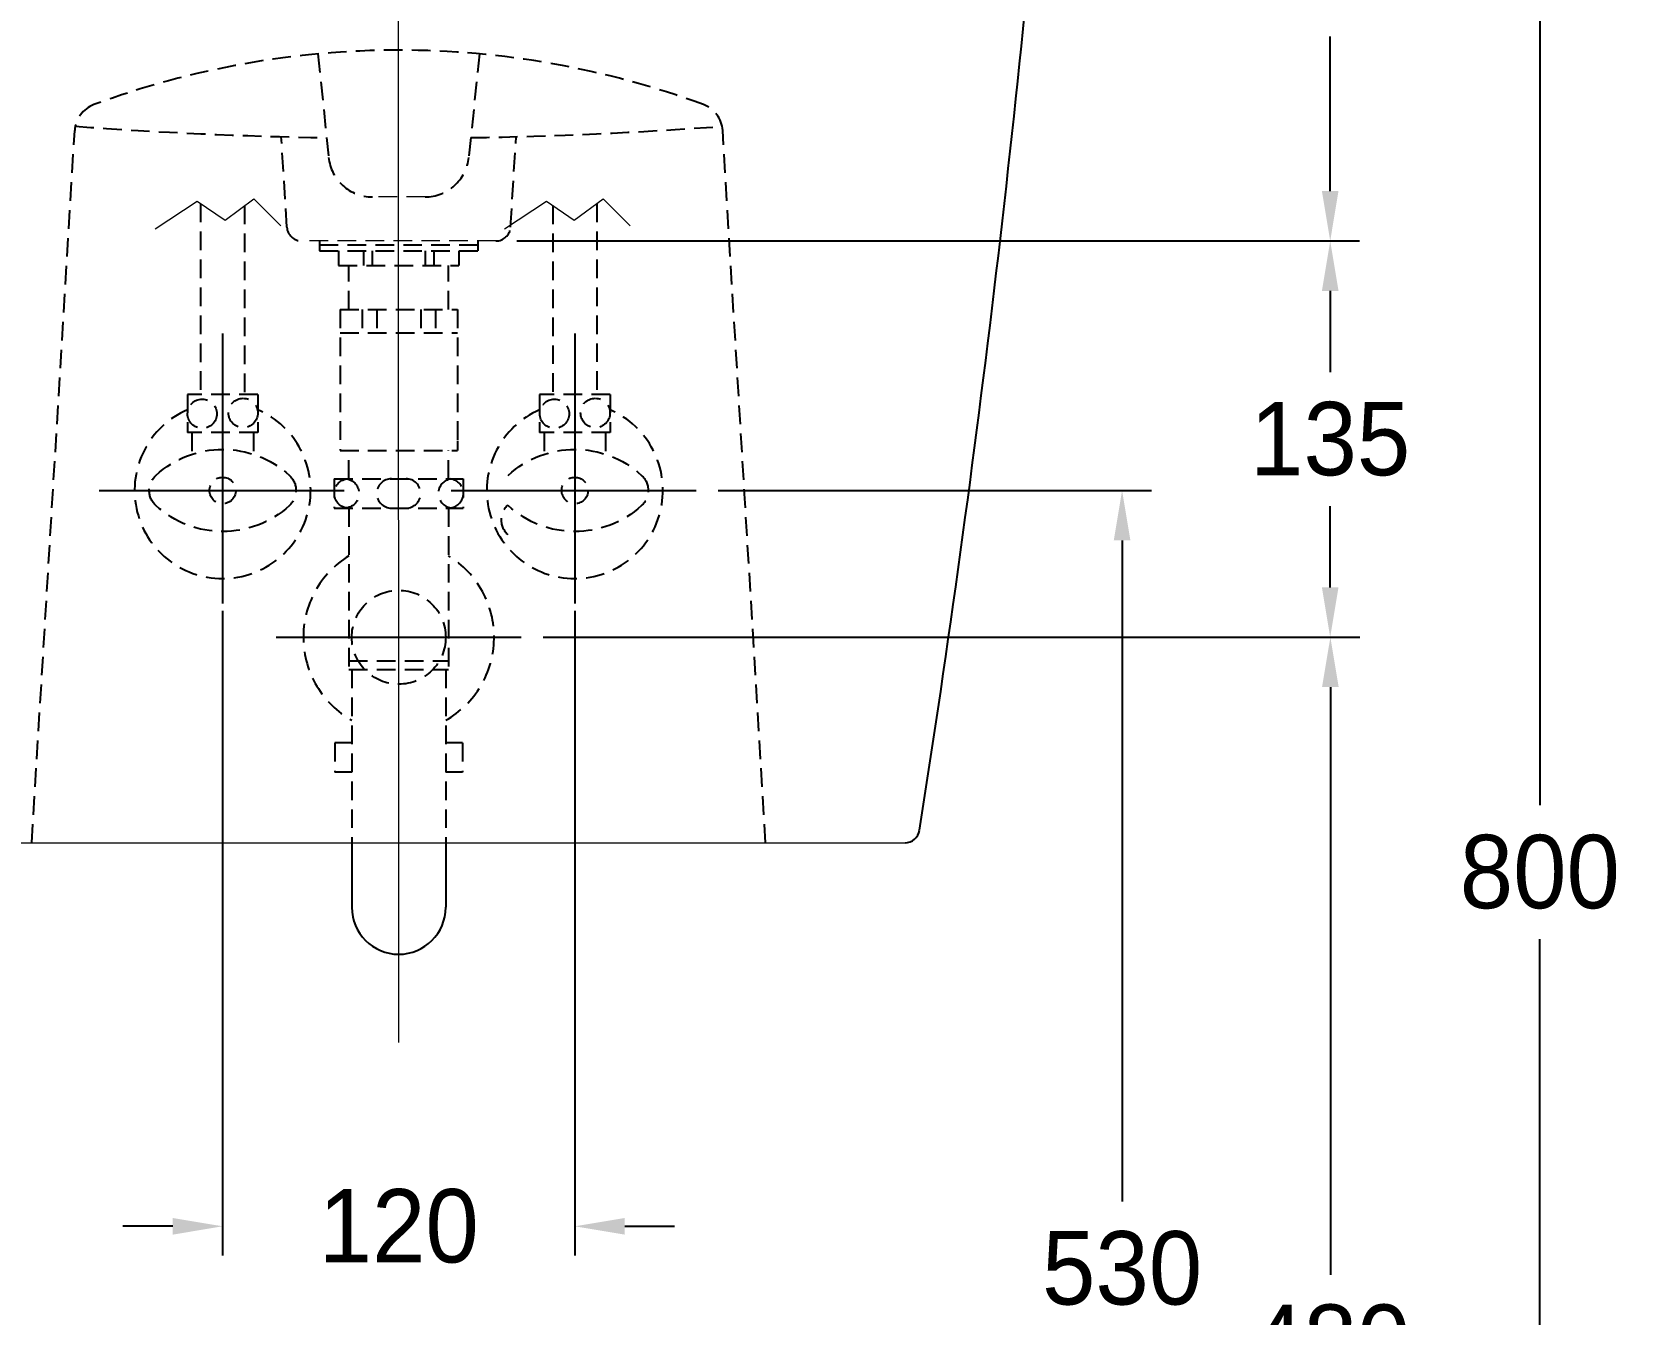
# Model space of a CAD drawing. Header units: millimetres. Extents: x 0 to 1800, y -67 to 2530.
# Drawn here: x 341 to 883, y 435 to 871 of the extents above; entities that cross this region are included whole.
import ezdxf
from ezdxf.lldxf.tags import DXFTag

# ---------------------------------------------------------------- set-up
doc = ezdxf.new("R2010")
doc.units = ezdxf.units.MM
doc.linetypes.add('DASHED2', pattern=[9.525, 6.35, -3.175])
doc.layers.get('Defpoints').update_dxf_attribs({"color": 1})
for name, color, linetype in [('내부선 및 부속', 4, 'Continuous'), ('외형선', 3, 'Continuous'), ('점선', 6, 'DASHED2'), ('중심선', 1, 'DASHED')]:
    doc.layers.add(name, color=color, linetype=linetype)
doc.styles.add('____', font='')
doc.styles.get('____').set_extended_font_data('굴림')
tags = doc.linetypes.add('DASHDOT', pattern=[70, 31, -13, 13, -13]).pattern_tags.tags
tags[10:11] = [DXFTag(74, 4), DXFTag(75, 0), DXFTag(340, '0'), DXFTag(46, 0.0), DXFTag(50, 0.0), DXFTag(44, 0.0), DXFTag(45, 0.0)]
tags[8:9] = [DXFTag(74, 4), DXFTag(75, 0), DXFTag(340, '0'), DXFTag(46, 0.0), DXFTag(50, 0.0), DXFTag(44, 0.0), DXFTag(45, 0.0)]
tags[6:7] = [DXFTag(74, 4), DXFTag(75, 0), DXFTag(340, '0'), DXFTag(46, 0.0), DXFTag(50, 0.0), DXFTag(44, 0.0), DXFTag(45, 0.0)]
tags[4:5] = [DXFTag(74, 4), DXFTag(75, 0), DXFTag(340, '0'), DXFTag(46, 0.0), DXFTag(50, 0.0), DXFTag(44, 0.0), DXFTag(45, 0.0)]
tags = doc.linetypes.add('DASHED', pattern=[25.72, 12.86, -12.86]).pattern_tags.tags
tags[6:7] = [DXFTag(74, 4), DXFTag(75, 0), DXFTag(340, '0'), DXFTag(46, 0.0), DXFTag(50, 0.0), DXFTag(44, 0.0), DXFTag(45, 0.0)]
tags[4:5] = [DXFTag(74, 4), DXFTag(75, 0), DXFTag(340, '0'), DXFTag(46, 0.0), DXFTag(50, 0.0), DXFTag(44, 0.0), DXFTag(45, 0.0)]
doc.dimstyles.new('MSADIM', dxfattribs={"dimtxt": 33, "dimasz": 17, "dimexe": 10, "dimexo": 7.5, "dimgap": 10, "dimtad": 0, "dimtih": 1, "dimtoh": 1, "dimdec": 0, "dimzin": 1, "dimdsep": 46, "dimtxsty": '____', "dimcen": 11.25, "dimadec": 0, "dimazin": 0, "dimtfac": 1, "dimtdec": 0, "dimtix": 1, "dimtmove": 0, "dimatfit": 3, "dimfxl": 0, "dimtolj": 1, "dimtzin": 1, "dimarcsym": 0})

# ---------------------------------------------------------------- blocks, each defined once
blk = doc.blocks.new('*D4')
at = {"color": 0, "lineweight": -2}
for p, q in [((678.48, 985.11), (793.35, 985.11)), ((783.35, 968.11), (783.35, 915.46)), ((783.35, 817.11), (783.35, 869.76)), ((506.28, 800.11), (793.35, 800.11))]:
    blk.add_line(p, q, dxfattribs=at)
at = {"color": 0}
for points in [[(780.52, 968.11), (786.18, 968.11), (783.35, 985.11)], [(780.52, 817.11), (786.18, 817.11), (783.35, 800.11)]]:
    blk.add_solid(points, dxfattribs=at)
at = {"layer": 'Defpoints', "color": 0}
for p in [(670.98, 985.11), (498.78, 800.11), (783.35, 800.11)]:
    blk.add_point(p, dxfattribs=at)
at = {"color": 0, "insert": (783.35, 892.61), "char_height": 25, "attachment_point": 5, "style": '____'}
blk.add_mtext('\\A1;185', dxfattribs=at)
blk = doc.blocks.new('*D8')
at = {"color": 0, "lineweight": -2}
for p, q in [((473.45, 985.11), (864.77, 985.11)), ((854.77, 968.11), (854.77, 607.92)), ((854.77, 202.11), (854.77, 562.29)), ((585.78, 185.11), (864.77, 185.11))]:
    blk.add_line(p, q, dxfattribs=at)
at = {"color": 0}
for points in [[(851.94, 968.11), (857.61, 968.11), (854.77, 985.11)], [(851.94, 202.11), (857.61, 202.11), (854.77, 185.11)]]:
    blk.add_solid(points, dxfattribs=at)
at = {"layer": 'Defpoints', "color": 0}
for p in [(465.95, 985.11), (854.77, 985.11), (578.28, 185.11)]:
    blk.add_point(p, dxfattribs=at)
at = {"color": 0, "insert": (854.77, 585.11), "char_height": 25, "attachment_point": 5, "style": '____'}
blk.add_mtext('\\A1;800', dxfattribs=at)
blk = doc.blocks.new('*D9')
at = {"color": 0, "lineweight": -2}
for p, q in [((405.99, 674.1), (405.99, 454.44)), ((525.99, 674.1), (525.99, 454.44)), ((388.99, 464.44), (371.99, 464.44)), ((542.99, 464.44), (559.99, 464.44))]:
    blk.add_line(p, q, dxfattribs=at)
at = {"color": 0}
for points in [[(388.99, 467.27), (388.99, 461.6), (405.99, 464.44)], [(542.99, 467.27), (542.99, 461.6), (525.99, 464.44)]]:
    blk.add_solid(points, dxfattribs=at)
at = {"layer": 'Defpoints', "color": 0}
for p in [(405.99, 681.6), (525.99, 681.6), (525.99, 464.44)]:
    blk.add_point(p, dxfattribs=at)
at = {"color": 0, "insert": (465.99, 464.44), "char_height": 25, "attachment_point": 5, "style": '____'}
blk.add_mtext('\\A1;120', dxfattribs=at)
blk = doc.blocks.new('*D10')
at = {"color": 0, "lineweight": -2}
for p, q in [((506.28, 800.11), (793.35, 800.11)), ((783.35, 783.11), (783.35, 755.46)), ((783.35, 682.11), (783.35, 709.76)), ((515.25, 665.11), (793.35, 665.11))]:
    blk.add_line(p, q, dxfattribs=at)
at = {"color": 0}
for points in [[(780.52, 783.11), (786.18, 783.11), (783.35, 800.11)], [(780.52, 682.11), (786.18, 682.11), (783.35, 665.11)]]:
    blk.add_solid(points, dxfattribs=at)
at = {"layer": 'Defpoints', "color": 0}
for p in [(498.78, 800.11), (507.75, 665.11), (783.35, 665.11)]:
    blk.add_point(p, dxfattribs=at)
at = {"color": 0, "insert": (783.35, 732.61), "char_height": 25, "attachment_point": 5, "style": '____'}
blk.add_mtext('\\A1;135', dxfattribs=at)
blk = doc.blocks.new('*D11')
at = {"color": 0, "lineweight": -2}
for p, q in [((515.25, 665.11), (793.41, 665.11)), ((783.41, 648.11), (783.41, 447.94)), ((783.41, 202.11), (783.41, 402.27)), ((585.78, 185.11), (793.41, 185.11))]:
    blk.add_line(p, q, dxfattribs=at)
at = {"color": 0}
for points in [[(780.57, 648.11), (786.24, 648.11), (783.41, 665.11)], [(780.57, 202.11), (786.24, 202.11), (783.41, 185.11)]]:
    blk.add_solid(points, dxfattribs=at)
at = {"layer": 'Defpoints', "color": 0}
for p in [(507.75, 665.11), (578.28, 185.11), (783.41, 185.11)]:
    blk.add_point(p, dxfattribs=at)
at = {"color": 0, "insert": (783.41, 425.11), "char_height": 25, "attachment_point": 5, "style": '____'}
blk.add_mtext('\\A1;480', dxfattribs=at)
blk = doc.blocks.new('*D12')
at = {"color": 0, "lineweight": -2}
for p, q in [((574.86, 715.11), (722.45, 715.11)), ((712.45, 698.11), (712.45, 472.92)), ((712.45, 202.11), (712.45, 427.29)), ((585.78, 185.11), (722.45, 185.11))]:
    blk.add_line(p, q, dxfattribs=at)
at = {"color": 0}
for points in [[(709.61, 698.11), (715.28, 698.11), (712.45, 715.11)], [(709.61, 202.11), (715.28, 202.11), (712.45, 185.11)]]:
    blk.add_solid(points, dxfattribs=at)
at = {"layer": 'Defpoints', "color": 0}
for p in [(567.36, 715.11), (578.28, 185.11), (712.45, 185.11)]:
    blk.add_point(p, dxfattribs=at)
at = {"color": 0, "insert": (712.45, 450.11), "char_height": 25, "attachment_point": 5, "style": '____'}
blk.add_mtext('\\A1;530', dxfattribs=at)

msp = doc.modelspace()

# ---------------------------------------------------------------- linework, layer by layer
at = {"layer": '내부선 및 부속'}
for p, q in [((449.99, 595.11), (449.99, 573.11)), ((481.99, 595.11), (481.99, 573.11))]:
    msp.add_line(p, q, dxfattribs=at)
at = {"layer": '내부선 및 부속', "linetype": 'Continuous'}
msp.add_arc((465.99, 573.11), 16, 180, 0, dxfattribs=at)
at = {"layer": '외형선', "lineweight": 18}
msp.add_line((293.48, 595.11), (638.48, 595.11), dxfattribs=at)
at = {"layer": '외형선'}
for centre, radius, start, end in [((-4295.72, 1377.09), 5000, 351.05124, 355.44161), ((638.48, 600.11), 5, 270, 351.0512)]:
    msp.add_arc(centre, radius, start, end, dxfattribs=at)
at = {"layer": '점선'}
for p, q in [((438.48, 863.84), (442.1, 828.58)), ((493.48, 863.84), (489.86, 828.58)), ((340.98, 595.11), (355.59, 837.77)), ((427.88, 804.8), (425.98, 835.64)), ((504.08, 804.8), (505.98, 835.64)), ((590.98, 595.11), (576.37, 837.77)), ((398.49, 812.85), (398.49, 747.86)), ((413.49, 812.13), (413.49, 747.86)), ((518.49, 812.18), (518.49, 747.86)), ((533.49, 812.86), (533.49, 747.86)), ((438.99, 800.11), (438.99, 796.77)), ((438.99, 798.77), (492.99, 798.77)), ((492.99, 800.11), (492.99, 796.77)), ((438.99, 796.77), (492.99, 796.77)), ((445.49, 796.77), (445.49, 791.77)), ((445.49, 791.77), (486.49, 791.77)), ((448.99, 776.77), (448.99, 791.77)), ((453.99, 796.77), (453.99, 791.77)), ((456.99, 796.77), (456.99, 791.77)), ((474.99, 796.77), (474.99, 791.77)), ((477.99, 796.77), (477.99, 791.77)), ((482.99, 776.77), (482.99, 791.77)), ((486.49, 796.77), (486.49, 791.77)), ((445.99, 776.77), (445.99, 728.77)), ((445.99, 776.77), (485.99, 776.77)), ((453.49, 776.77), (453.49, 768.77)), ((458.49, 776.77), (458.49, 768.77)), ((473.49, 776.77), (473.49, 768.77)), ((478.49, 776.77), (478.49, 768.77)), ((485.99, 776.77), (485.99, 732.02)), ((445.99, 768.77), (485.99, 768.77)), ((393.99, 747.86), (393.99, 734.86)), ((417.99, 747.86), (393.99, 747.86)), ((417.99, 747.86), (417.99, 734.86)), ((513.99, 747.86), (513.99, 734.86)), ((537.99, 747.86), (513.99, 747.86)), ((537.99, 747.86), (537.99, 734.86)), ((417.99, 734.86), (393.99, 734.86)), ((395.49, 734.86), (395.49, 727.43)), ((416.49, 734.86), (416.49, 727.43)), ((485.99, 732.02), (485.99, 728.77)), ((537.99, 734.86), (513.99, 734.86)), ((515.49, 734.86), (515.49, 727.43)), ((536.49, 734.86), (536.49, 727.43)), ((445.99, 728.77), (485.99, 728.77)), ((448.99, 719.11), (448.99, 728.77)), ((482.99, 719.11), (482.99, 728.77)), ((443.99, 719.11), (487.99, 719.11)), ((443.99, 719.11), (443.99, 709.11)), ((487.99, 719.11), (487.99, 709.11)), ((443.99, 709.11), (487.99, 709.11)), ((448.99, 709.11), (448.99, 654.11)), ((482.99, 709.11), (482.99, 654.11)), ((448.99, 657.11), (482.99, 657.11)), ((448.99, 654.11), (482.99, 654.11)), ((449.99, 654.11), (449.99, 595.11)), ((481.99, 654.11), (481.99, 595.11)), ((444.24, 629.11), (444.24, 619.11)), ((449.99, 629.11), (444.24, 629.11)), ((487.74, 629.11), (481.99, 629.11)), ((487.74, 629.11), (487.74, 619.11)), ((449.99, 619.11), (444.24, 619.11)), ((487.74, 619.11), (481.99, 619.11))]:
    msp.add_line(p, q, dxfattribs=at)
at = {"layer": '점선', "lineweight": 18}
for p, q in [((474.94, 815.11), (457.02, 815.11)), ((499.09, 800.11), (432.87, 800.11))]:
    msp.add_line(p, q, dxfattribs=at)
at = {"layer": '점선', "flags": 128}
for points in [[(383.26, 720.27, -0.388889), (428.72, 720.27)], [(503.26, 720.27, -0.388889), (548.72, 720.27)], [(383.26, 709.95, -0.44), (383.26, 720.27)], [(428.72, 720.27, -0.44), (428.72, 709.95)], [(448.24, 709.16, -0.859727), (448.24, 719.05)], [(448.24, 719.05, -0.859727), (448.24, 709.16)], [(548.72, 720.27, -0.44), (548.72, 709.95)], [(503.26, 699.95, -0.44), (503.26, 710.27)], [(428.72, 709.95, -0.388889), (383.26, 709.95)], [(548.72, 709.95, -0.388889), (503.26, 709.95)]]:
    msp.add_lwpolyline(points, format="xyb", dxfattribs=at)
at = {"layer": '점선'}
for centre, radius in [((399.04, 741.26), 5), ((412.97, 741.51), 5), ((519.04, 741.26), 5), ((532.97, 741.51), 5), ((405.99, 715.11), 4.5), ((525.99, 715.11), 4.5), ((465.99, 665.11), 16)]:
    msp.add_circle(centre, radius, dxfattribs=at)
for centre, radius, start, end in [((465.98, 565.11), 300, 69.7433, 110.2567), ((365.58, 837.17), 10, 110.2567, 176.5541), ((566.39, 837.17), 10, 3.4459, 69.7433), ((465.98, 2335.11), 1500, 265.78665, 269.06136), ((465.98, 2335.11), 1500, 270.93864, 274.21335), ((457.02, 830.11), 15, 185.8576, 270), ((474.94, 830.11), 15, 270, 354.1424), ((432.87, 805.11), 5, 183.5294, 270), ((499.09, 805.11), 5, 270, 356.4706), ((405.99, 715.11), 30, 113.5782, 66.4218), ((525.99, 715.11), 30, 113.5782, 66.4218), ((463.49, 714.11), 5, 90, 270), ((468.49, 714.11), 5, 270, 90), ((484.49, 714.11), 5, 98.6269, 261.3731), ((482.99, 714.11), 5, 278.6269, 81.3731), ((465.99, 665.11), 32.5, 121.5389, 240.5076), ((465.99, 665.11), 32.5, 299.4924, 58.4611)]:
    msp.add_arc(centre, radius, start, end, dxfattribs=at)
at = {"layer": '중심선', "lineweight": 18}
for p, q in [((465.98, 527.11), (465.92, 1181.76)), ((383.06, 804.29), (397.31, 813.65)), ((397.31, 813.65), (406.8, 807.2)), ((406.8, 807.2), (416.67, 814.48)), ((416.67, 814.48), (425.86, 805.26)), ((502.07, 804.29), (516.32, 813.65)), ((516.32, 813.65), (525.81, 807.2)), ((525.81, 807.2), (535.68, 814.48)), ((535.68, 814.48), (544.87, 805.26))]:
    msp.add_line(p, q, dxfattribs=at)
at = {"layer": '중심선', "linetype": 'DASHDOT'}
for p, q in [((405.99, 768.55), (405.99, 676.6)), ((525.99, 768.55), (525.99, 676.6)), ((363.87, 715.11), (447.37, 715.11)), ((483.87, 715.11), (567.37, 715.11))]:
    msp.add_line(p, q, dxfattribs=at)
at = {"layer": '중심선'}
msp.add_line((424.24, 665.11), (507.75, 665.11), dxfattribs=at)

# ---------------------------------------------------------------- dimensions: what is measured, and where the dimension line sits
for base, p1, p2, picture, middle in [((854.77, 985.11), (578.28, 185.11), (465.95, 985.11), '*D8', (854.77, 585.11)), ((783.35, 800.11), (670.98, 985.11), (498.78, 800.11), '*D4', (783.35, 892.61)), ((783.35, 665.11), (498.78, 800.11), (507.75, 665.11), '*D10', (783.35, 732.61)), ((712.45, 185.11), (567.36, 715.11), (578.28, 185.11), '*D12', (712.45, 450.11)), ((783.41, 185.11), (507.75, 665.11), (578.28, 185.11), '*D11', (783.41, 425.11))]:
    dim = msp.add_linear_dim(base=base, p1=p1, p2=p2, angle=90, dimstyle='MSADIM', override={"dimtxt": 25, "dimtofl": 0})
    dim.commit()
    dim.dimension.update_dxf_attribs({"geometry": picture, "text_midpoint": middle})
dim = msp.add_linear_dim(base=(525.99, 464.44), p1=(405.99, 681.6), p2=(525.99, 681.6), dimstyle='MSADIM', override={"dimtxt": 25, "dimtofl": 0})
dim.commit()
dim.dimension.update_dxf_attribs({"geometry": '*D9', "text_midpoint": (465.99, 464.44)})

doc.saveas('drawing.dxf')
